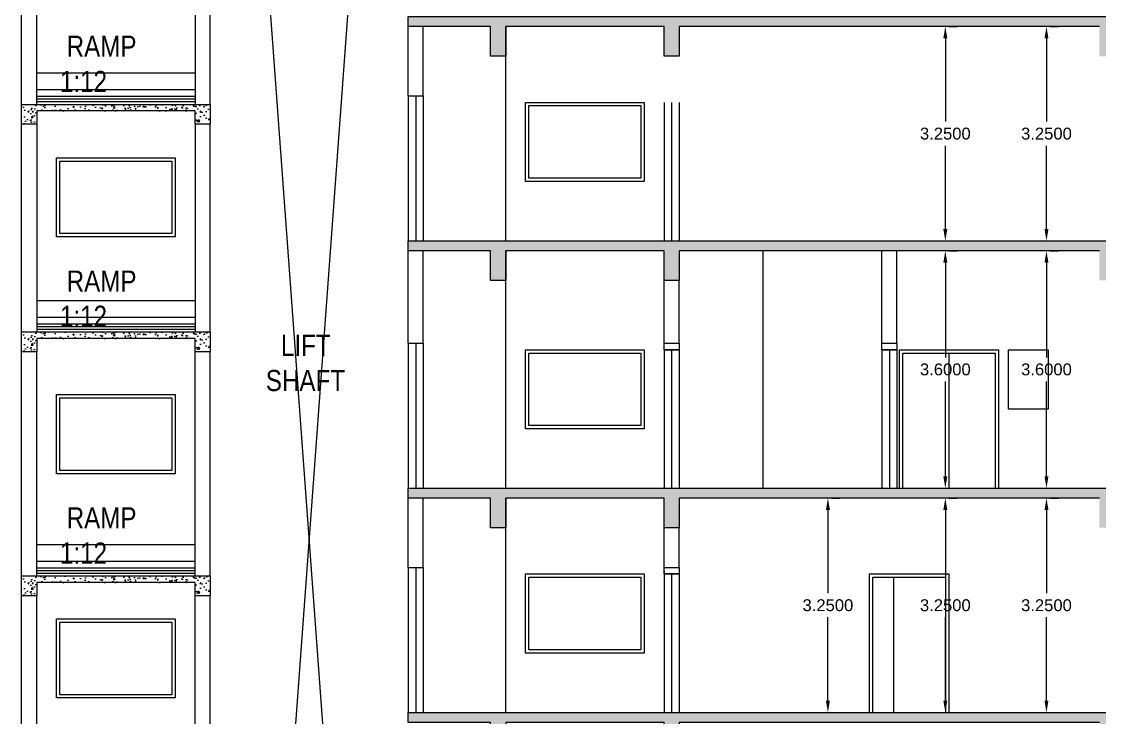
# Model space of a CAD drawing. Header units: metres. Extents: x -38 to 401, y 28 to 287.
# Drawn here: x 326.57 to 342.91, y 252.89 to 263.44 of the extents above; entities that cross this region are included whole.
import ezdxf

# ---------------------------------------------------------------- set-up
doc = ezdxf.new("R2010")
doc.units = ezdxf.units.M
for name, color, linetype in [('BLK_1_FLR_2_AC_ROOM_1', 117, 'Continuous'), ('BLK_1_FLR_3_AC_ROOM_1', 117, 'Continuous'), ('BLK_1_FLR_4_AC_ROOM_1', 117, 'Continuous')]:
    doc.layers.add(name, color=color, linetype=linetype)
for name, color, linetype, lineweight in [('BLK_1_FLR_2_REGULAR_ROOM_2', 4, 'Continuous', 30), ('BLK_1_FLR_2_WC_BATH', 4, 'Continuous', 30), ('BLK_1_FLR_3_WC_BATH', 4, 'Continuous', 30), ('BLK_1_FLR_4_WC_BATH', 4, 'Continuous', 30)]:
    doc.layers.add(name, color=color, linetype=linetype, lineweight=lineweight)
doc.styles.get("Standard").update_dxf_attribs({"font": 'arial.ttf'})
doc.dimstyles.get("Standard").update_dxf_attribs({"dimtxt": 0.18, "dimasz": 0.18, "dimexe": 0.18, "dimexo": 0.0625, "dimgap": 0.09, "dimtad": 0, "dimtih": 1, "dimtoh": 1, "dimdec": 4, "dimzin": 0, "dimdsep": 46, "dimtxsty": 'Standard', "dimcen": 0.09, "dimadec": 0, "dimazin": 0, "dimtfac": 1, "dimtdec": 4, "dimtofl": 0, "dimtmove": 0, "dimatfit": 3, "dimfxl": 0, "dimtolj": 1, "dimtzin": 0, "dimarcsym": 0})

# ---------------------------------------------------------------- blocks, each defined once
blk = doc.blocks.new('*D917')
at = {"layer": 'BLK_1_FLR_2_AC_ROOM_1', "color": 0, "lineweight": -2}
for p, q in [((340.623, 256.216), (340.751, 256.216)), ((340.571, 256.036), (340.571, 254.773)), ((340.571, 253.146), (340.571, 254.409)), ((340.623, 252.966), (340.751, 252.966))]:
    blk.add_line(p, q, dxfattribs=at)
at = {"layer": 'BLK_1_FLR_2_AC_ROOM_1', "color": 0}
for points in [[(340.541, 256.036), (340.601, 256.036), (340.571, 256.216)], [(340.541, 253.146), (340.601, 253.146), (340.571, 252.966)]]:
    blk.add_solid(points, dxfattribs=at)
at = {"layer": 'Defpoints', "color": 0}
for p in [(340.56, 256.216), (340.571, 256.216), (340.56, 252.966)]:
    blk.add_point(p, dxfattribs=at)
at = {"layer": 'BLK_1_FLR_2_AC_ROOM_1', "color": 0, "lineweight": 30, "insert": (340.571, 254.591), "char_height": 0.18, "attachment_point": 5}
blk.add_mtext('\\A1;3.2500', dxfattribs=at)
blk = doc.blocks.new('*D918')
at = {"layer": 'BLK_1_FLR_2_WC_BATH', "color": 0, "linetype": 'Continuous', "lineweight": -2}
for p, q in [((342.156, 256.216), (342.284, 256.216)), ((342.104, 256.036), (342.104, 254.773)), ((342.104, 253.146), (342.104, 254.409)), ((342.156, 252.966), (342.284, 252.966))]:
    blk.add_line(p, q, dxfattribs=at)
at = {"layer": 'BLK_1_FLR_2_WC_BATH', "color": 0, "linetype": 'Continuous'}
for points in [[(342.074, 256.036), (342.134, 256.036), (342.104, 256.216)], [(342.074, 253.146), (342.134, 253.146), (342.104, 252.966)]]:
    blk.add_solid(points, dxfattribs=at)
at = {"layer": 'Defpoints', "color": 0, "linetype": 'Continuous'}
for p in [(342.093, 256.216), (342.104, 256.216), (342.093, 252.966)]:
    blk.add_point(p, dxfattribs=at)
at = {"layer": 'BLK_1_FLR_2_WC_BATH', "color": 0, "linetype": 'Continuous', "lineweight": 30, "insert": (342.104, 254.591), "char_height": 0.18, "attachment_point": 5}
blk.add_mtext('\\A1;3.2500', dxfattribs=at)
blk = doc.blocks.new('*D919')
at = {"layer": 'BLK_1_FLR_3_AC_ROOM_1', "color": 0, "lineweight": -2}
for p, q in [((340.623, 259.966), (340.751, 259.966)), ((340.571, 259.786), (340.571, 258.348)), ((340.571, 256.546), (340.571, 257.984)), ((340.623, 256.366), (340.751, 256.366))]:
    blk.add_line(p, q, dxfattribs=at)
at = {"layer": 'BLK_1_FLR_3_AC_ROOM_1', "color": 0}
for points in [[(340.541, 259.786), (340.601, 259.786), (340.571, 259.966)], [(340.541, 256.546), (340.601, 256.546), (340.571, 256.366)]]:
    blk.add_solid(points, dxfattribs=at)
at = {"layer": 'Defpoints', "color": 0}
for p in [(340.56, 259.966), (340.571, 259.966), (340.56, 256.366)]:
    blk.add_point(p, dxfattribs=at)
at = {"layer": 'BLK_1_FLR_3_AC_ROOM_1', "color": 0, "lineweight": 30, "insert": (340.571, 258.166), "char_height": 0.18, "attachment_point": 5}
blk.add_mtext('\\A1;3.6000', dxfattribs=at)
blk = doc.blocks.new('*D920')
at = {"layer": 'BLK_1_FLR_3_WC_BATH', "color": 0, "linetype": 'Continuous', "lineweight": -2}
for p, q in [((342.156, 259.966), (342.284, 259.966)), ((342.104, 259.786), (342.104, 258.348)), ((342.104, 256.546), (342.104, 257.984)), ((342.156, 256.366), (342.284, 256.366))]:
    blk.add_line(p, q, dxfattribs=at)
at = {"layer": 'BLK_1_FLR_3_WC_BATH', "color": 0, "linetype": 'Continuous'}
for points in [[(342.074, 259.786), (342.134, 259.786), (342.104, 259.966)], [(342.074, 256.546), (342.134, 256.546), (342.104, 256.366)]]:
    blk.add_solid(points, dxfattribs=at)
at = {"layer": 'Defpoints', "color": 0, "linetype": 'Continuous'}
for p in [(342.093, 259.966), (342.104, 259.966), (342.093, 256.366)]:
    blk.add_point(p, dxfattribs=at)
at = {"layer": 'BLK_1_FLR_3_WC_BATH', "color": 0, "linetype": 'Continuous', "lineweight": 30, "insert": (342.104, 258.166), "char_height": 0.18, "attachment_point": 5}
blk.add_mtext('\\A1;3.6000', dxfattribs=at)
blk = doc.blocks.new('*D921')
at = {"layer": 'BLK_1_FLR_4_AC_ROOM_1', "color": 0, "lineweight": -2}
for p, q in [((340.623, 263.366), (340.751, 263.366)), ((340.571, 263.186), (340.571, 261.923)), ((340.571, 260.296), (340.571, 261.559)), ((340.623, 260.116), (340.751, 260.116))]:
    blk.add_line(p, q, dxfattribs=at)
at = {"layer": 'BLK_1_FLR_4_AC_ROOM_1', "color": 0}
for points in [[(340.541, 263.186), (340.601, 263.186), (340.571, 263.366)], [(340.541, 260.296), (340.601, 260.296), (340.571, 260.116)]]:
    blk.add_solid(points, dxfattribs=at)
at = {"layer": 'Defpoints', "color": 0}
for p in [(340.56, 263.366), (340.571, 263.366), (340.56, 260.116)]:
    blk.add_point(p, dxfattribs=at)
at = {"layer": 'BLK_1_FLR_4_AC_ROOM_1', "color": 0, "lineweight": 30, "insert": (340.571, 261.741), "char_height": 0.18, "attachment_point": 5}
blk.add_mtext('\\A1;3.2500', dxfattribs=at)
blk = doc.blocks.new('*D922')
at = {"layer": 'BLK_1_FLR_4_WC_BATH', "color": 0, "linetype": 'Continuous', "lineweight": -2}
for p, q in [((342.156, 263.366), (342.284, 263.366)), ((342.104, 263.186), (342.104, 261.923)), ((342.104, 260.296), (342.104, 261.559)), ((342.156, 260.116), (342.284, 260.116))]:
    blk.add_line(p, q, dxfattribs=at)
at = {"layer": 'BLK_1_FLR_4_WC_BATH', "color": 0, "linetype": 'Continuous'}
for points in [[(342.074, 263.186), (342.134, 263.186), (342.104, 263.366)], [(342.074, 260.296), (342.134, 260.296), (342.104, 260.116)]]:
    blk.add_solid(points, dxfattribs=at)
at = {"layer": 'Defpoints', "color": 0, "linetype": 'Continuous'}
for p in [(342.093, 263.366), (342.104, 263.366), (342.093, 260.116)]:
    blk.add_point(p, dxfattribs=at)
at = {"layer": 'BLK_1_FLR_4_WC_BATH', "color": 0, "linetype": 'Continuous', "lineweight": 30, "insert": (342.104, 261.741), "char_height": 0.18, "attachment_point": 5}
blk.add_mtext('\\A1;3.2500', dxfattribs=at)
blk = doc.blocks.new('*D933')
at = {"layer": 'BLK_1_FLR_2_REGULAR_ROOM_2', "color": 0, "lineweight": -2}
for p, q in [((338.843, 256.216), (338.971, 256.216)), ((338.791, 256.036), (338.791, 254.773)), ((338.791, 253.146), (338.791, 254.409)), ((338.843, 252.966), (338.971, 252.966))]:
    blk.add_line(p, q, dxfattribs=at)
at = {"layer": 'BLK_1_FLR_2_REGULAR_ROOM_2', "color": 0}
for points in [[(338.761, 256.036), (338.821, 256.036), (338.791, 256.216)], [(338.761, 253.146), (338.821, 253.146), (338.791, 252.966)]]:
    blk.add_solid(points, dxfattribs=at)
at = {"layer": 'Defpoints', "color": 0}
for p in [(338.781, 256.216), (338.791, 256.216), (338.781, 252.966)]:
    blk.add_point(p, dxfattribs=at)
at = {"layer": 'BLK_1_FLR_2_REGULAR_ROOM_2', "color": 0, "lineweight": 30, "insert": (338.791, 254.591), "char_height": 0.18, "attachment_point": 5}
blk.add_mtext('\\A1;3.2500', dxfattribs=at)

msp = doc.modelspace()

# ---------------------------------------------------------------- hatches: boundary and pattern name
at = {"lineweight": 25}
h = msp.add_hatch(dxfattribs=at)
h.set_pattern_fill('AR-CONC', scale=0.03)
h.set_pattern_definition([(50, (-2438.04541, 2571.7485), (0.215178055, -0.0188256405), [0.0225, -0.2475]), (355, (-2438.04541, 2571.7485), (-0.0416254, 0.22565764), [0.018, -0.198]), (100.4514445, (-2438.02748, 2571.74694), (0.173552654, 0.206831997), [0.019122058, -0.210342634]), (46.1842, (-2438.04541, 2571.8085), (0.3201724, -0.049655784), [0.03375, -0.37125]), (96.635635, (-2438.01873, 2571.80437), (0.280398584, 0.29223558), [0.028683103, -0.315514128]), (351.184164, (-2438.0454, 2571.8085), (0.280398584, 0.29223558), [0.027, -0.297]), (21, (-2438.01541, 2571.7935), (0.179072116, -0.120785667), [0.0225, -0.2475]), (326, (-2438.01541, 2571.7935), (0.0729946, 0.217545014), [0.018, -0.198]), (71.451445, (-2438.0005, 2571.78344), (0.252066713, 0.096759346), [0.019122057, -0.210342634]), (37.5, (-2438.045415, 2571.74851), (0.0036479566, 0.0998681561), [0, -0.1956, 0, -0.201, 0, -0.19875]), (7.5, (-2438.04541, 2571.74851), (0.0789208612, 0.1183235136), [0, -0.1146, 0, -0.1911, 0, -0.07575]), (327.5, (-2438.112315, 2571.74851), (0.1601467309, -0.0067664615), [0, -0.075, 0, -0.234, 0, -0.3105]), (317.5, (-2438.14231, 2571.7485), (0.174955851, 0.0300314947), [0, -0.0975, 0, -0.1554, 0, -0.2205])])
h.paths.add_polyline_path([(332.42718, 263.5157), (379.91718, 263.5157), (379.91718, 262.9157), (379.68718, 262.9157), (379.68718, 263.3657), (373.61718, 263.3657), (373.61718, 262.9157), (373.38718, 262.9157), (373.38718, 263.3657), (367.68718, 263.3657), (367.68718, 262.9157), (367.45718, 262.9157), (367.45718, 263.3657), (361.61718, 263.3657), (361.61718, 262.9157), (361.38718, 262.9157), (361.38718, 263.3657), (355.59718, 263.3657), (355.59718, 262.9157), (355.36718, 262.9157), (355.36718, 263.3657), (349.36718, 263.3657), (349.36718, 262.9157), (349.13718, 262.9157), (349.13718, 263.3657), (343.13718, 263.3657), (343.13718, 262.9157), (342.90718, 262.9157), (342.90718, 263.3657), (336.53718, 263.3657), (336.53718, 262.9157), (336.30718, 262.9157), (336.30718, 263.3657), (333.90718, 263.3657), (333.90718, 262.9157), (333.67718, 262.9157), (333.67718, 263.3657), (332.42718, 263.3657)])
h = msp.add_hatch(dxfattribs=at)
h.set_pattern_fill('AR-CONC', scale=0.03)
h.set_pattern_definition([(50, (-1672.43375, 1936.69187), (0.215178055, -0.01882564), [0.0225, -0.2475]), (355, (-1672.43375, 1936.69187), (-0.0416254, 0.22565764), [0.018, -0.198]), (100.4514445, (-1672.41582, 1936.6903), (0.173552654, 0.206831997), [0.019122058, -0.210342634]), (46.1842, (-1672.43375, 1936.75187), (0.3201724, -0.049655784), [0.03375, -0.37125]), (96.635635, (-1672.40707, 1936.74774), (0.280398584, 0.29223558), [0.028683103, -0.31551413]), (351.184164, (-1672.43375, 1936.75187), (0.280398584, 0.29223558), [0.027, -0.297]), (21, (-1672.40375, 1936.73687), (0.179072116, -0.120785667), [0.0225, -0.2475]), (326, (-1672.40375, 1936.73687), (0.0729946, 0.217545014), [0.018, -0.198]), (71.451445, (-1672.38883, 1936.7268), (0.252066713, 0.096759346), [0.019122057, -0.210342634]), (37.5, (-1672.43375, 1936.691875), (0.0036479566, 0.0998681561), [0, -0.1956, 0, -0.201, 0, -0.19875]), (7.5, (-1672.43375, 1936.69187), (0.0789208612, 0.1183235136), [0, -0.1146, 0, -0.1911, 0, -0.07575]), (327.5, (-1672.50065, 1936.691875), (0.1601467309, -0.0067664615), [0, -0.075, 0, -0.234, 0, -0.3105]), (317.5, (-1672.53065, 1936.69187), (0.174955851, 0.030031495), [0, -0.0975, 0, -0.1554, 0, -0.2205])])
h.paths.add_polyline_path([(326.56718, 261.8857), (326.56718, 262.1857), (329.42718, 262.1857), (329.42718, 261.8857), (329.19718, 261.8857), (329.19718, 262.0857), (326.79718, 262.0857), (326.79718, 261.8857)])
h = msp.add_hatch(dxfattribs=at)
h.set_pattern_fill('AR-CONC', scale=0.03)
h.set_pattern_definition([(50, (-2438.04541, 2568.3485), (0.215178055, -0.0188256405), [0.0225, -0.2475]), (355, (-2438.04541, 2568.3485), (-0.0416254, 0.22565764), [0.018, -0.198]), (100.4514445, (-2438.02748, 2568.34694), (0.173552654, 0.206831997), [0.019122058, -0.210342634]), (46.1842, (-2438.04541, 2568.4085), (0.3201724, -0.049655784), [0.03375, -0.37125]), (96.635635, (-2438.01873, 2568.40437), (0.280398584, 0.29223558), [0.028683103, -0.315514128]), (351.184164, (-2438.0454, 2568.4085), (0.280398584, 0.29223558), [0.027, -0.297]), (21, (-2438.01541, 2568.3935), (0.179072116, -0.120785667), [0.0225, -0.2475]), (326, (-2438.01541, 2568.3935), (0.0729946, 0.217545014), [0.018, -0.198]), (71.451445, (-2438.0005, 2568.38344), (0.252066713, 0.096759346), [0.019122057, -0.210342634]), (37.5, (-2438.045415, 2568.34851), (0.0036479566, 0.0998681561), [0, -0.1956, 0, -0.201, 0, -0.19875]), (7.5, (-2438.04541, 2568.34851), (0.0789208612, 0.1183235136), [0, -0.1146, 0, -0.1911, 0, -0.07575]), (327.5, (-2438.112315, 2568.34851), (0.1601467309, -0.0067664615), [0, -0.075, 0, -0.234, 0, -0.3105]), (317.5, (-2438.14231, 2568.3485), (0.174955851, 0.0300314947), [0, -0.0975, 0, -0.1554, 0, -0.2205])])
h.paths.add_polyline_path([(332.42718, 260.1157), (379.91718, 260.1157), (379.91718, 259.5157), (379.68718, 259.5157), (379.68718, 259.9657), (373.61718, 259.9657), (373.61718, 259.5157), (373.38718, 259.5157), (373.38718, 259.9657), (367.68718, 259.9657), (367.68718, 259.5157), (367.45718, 259.5157), (367.45718, 259.9657), (361.61718, 259.9657), (361.61718, 259.5157), (361.38718, 259.5157), (361.38718, 259.9657), (355.59718, 259.9657), (355.59718, 259.5157), (355.36718, 259.5157), (355.36718, 259.9657), (349.36718, 259.9657), (349.36718, 259.5157), (349.13718, 259.5157), (349.13718, 259.9657), (343.13718, 259.9657), (343.13718, 259.5157), (342.90718, 259.5157), (342.90718, 259.9657), (336.53718, 259.9657), (336.53718, 259.5157), (336.30718, 259.5157), (336.30718, 259.9657), (333.90718, 259.9657), (333.90718, 259.5157), (333.67718, 259.5157), (333.67718, 259.9657), (332.42718, 259.9657)])
h = msp.add_hatch(dxfattribs=at)
h.set_pattern_fill('AR-CONC', scale=0.03)
h.set_pattern_definition([(50, (-1672.43375, 1933.24087), (0.215178055, -0.01882564), [0.0225, -0.2475]), (355, (-1672.43375, 1933.24087), (-0.0416254, 0.22565764), [0.018, -0.198]), (100.4514445, (-1672.41582, 1933.2393), (0.173552654, 0.206831997), [0.019122058, -0.210342634]), (46.1842, (-1672.43375, 1933.30087), (0.3201724, -0.049655784), [0.03375, -0.37125]), (96.635635, (-1672.40707, 1933.29674), (0.280398584, 0.29223558), [0.028683103, -0.31551413]), (351.184164, (-1672.43375, 1933.30087), (0.280398584, 0.29223558), [0.027, -0.297]), (21, (-1672.40375, 1933.28587), (0.179072116, -0.120785667), [0.0225, -0.2475]), (326, (-1672.40375, 1933.28587), (0.0729946, 0.217545014), [0.018, -0.198]), (71.451445, (-1672.38883, 1933.2758), (0.252066713, 0.096759346), [0.019122057, -0.210342634]), (37.5, (-1672.43375, 1933.240875), (0.0036479566, 0.0998681561), [0, -0.1956, 0, -0.201, 0, -0.19875]), (7.5, (-1672.43375, 1933.24087), (0.0789208612, 0.1183235136), [0, -0.1146, 0, -0.1911, 0, -0.07575]), (327.5, (-1672.50065, 1933.240875), (0.1601467309, -0.0067664615), [0, -0.075, 0, -0.234, 0, -0.3105]), (317.5, (-1672.53065, 1933.24087), (0.174955851, 0.030031495), [0, -0.0975, 0, -0.1554, 0, -0.2205])])
h.paths.add_polyline_path([(326.56718, 258.4347), (326.56718, 258.7347), (329.42718, 258.7347), (329.42718, 258.4347), (329.19718, 258.4347), (329.19718, 258.6347), (326.79718, 258.6347), (326.79718, 258.4347)])
h = msp.add_hatch(dxfattribs=at)
h.set_pattern_fill('AR-CONC', scale=0.03)
h.set_pattern_definition([(50, (-2438.04541, 2564.5985), (0.215178055, -0.0188256405), [0.0225, -0.2475]), (355, (-2438.04541, 2564.5985), (-0.0416254, 0.22565764), [0.018, -0.198]), (100.4514445, (-2438.02748, 2564.59694), (0.173552654, 0.206831997), [0.019122058, -0.210342634]), (46.1842, (-2438.04541, 2564.6585), (0.3201724, -0.049655784), [0.03375, -0.37125]), (96.635635, (-2438.01873, 2564.65437), (0.280398584, 0.29223558), [0.028683103, -0.315514128]), (351.184164, (-2438.0454, 2564.6585), (0.280398584, 0.29223558), [0.027, -0.297]), (21, (-2438.01541, 2564.6435), (0.179072116, -0.120785667), [0.0225, -0.2475]), (326, (-2438.01541, 2564.6435), (0.0729946, 0.217545014), [0.018, -0.198]), (71.451445, (-2438.0005, 2564.63344), (0.252066713, 0.096759346), [0.019122057, -0.210342634]), (37.5, (-2438.045415, 2564.59851), (0.0036479566, 0.0998681561), [0, -0.1956, 0, -0.201, 0, -0.19875]), (7.5, (-2438.04541, 2564.59851), (0.0789208612, 0.1183235136), [0, -0.1146, 0, -0.1911, 0, -0.07575]), (327.5, (-2438.112315, 2564.59851), (0.1601467309, -0.0067664615), [0, -0.075, 0, -0.234, 0, -0.3105]), (317.5, (-2438.14231, 2564.5985), (0.174955851, 0.0300314947), [0, -0.0975, 0, -0.1554, 0, -0.2205])])
h.paths.add_polyline_path([(332.42718, 256.3657), (379.91718, 256.3657), (379.91718, 255.7657), (379.68718, 255.7657), (379.68718, 256.2157), (373.61718, 256.2157), (373.61718, 255.7657), (373.38718, 255.7657), (373.38718, 256.2157), (367.68718, 256.2157), (367.68718, 255.7657), (367.45718, 255.7657), (367.45718, 256.2157), (361.61718, 256.2157), (361.61718, 255.7657), (361.38718, 255.7657), (361.38718, 256.2157), (355.59718, 256.2157), (355.59718, 255.7657), (355.36718, 255.7657), (355.36718, 256.2157), (349.36718, 256.2157), (349.36718, 255.7657), (349.13718, 255.7657), (349.13718, 256.2157), (343.13718, 256.2157), (343.13718, 255.7657), (342.90718, 255.7657), (342.90718, 256.2157), (336.53718, 256.2157), (336.53718, 255.7657), (336.30718, 255.7657), (336.30718, 256.2157), (333.90718, 256.2157), (333.90718, 255.7657), (333.67718, 255.7657), (333.67718, 256.2157), (332.42718, 256.2157)])
h = msp.add_hatch(dxfattribs=at)
h.set_pattern_fill('AR-CONC', scale=0.03)
h.set_pattern_definition([(50, (-1672.43375, 1929.54187), (0.215178055, -0.01882564), [0.0225, -0.2475]), (355, (-1672.43375, 1929.54187), (-0.0416254, 0.22565764), [0.018, -0.198]), (100.4514445, (-1672.41582, 1929.5403), (0.173552654, 0.206831997), [0.019122058, -0.210342634]), (46.1842, (-1672.43375, 1929.60187), (0.3201724, -0.049655784), [0.03375, -0.37125]), (96.635635, (-1672.40707, 1929.59774), (0.280398584, 0.29223558), [0.028683103, -0.31551413]), (351.184164, (-1672.43375, 1929.60187), (0.280398584, 0.29223558), [0.027, -0.297]), (21, (-1672.40375, 1929.58687), (0.179072116, -0.120785667), [0.0225, -0.2475]), (326, (-1672.40375, 1929.58687), (0.0729946, 0.217545014), [0.018, -0.198]), (71.451445, (-1672.38883, 1929.5768), (0.252066713, 0.096759346), [0.019122057, -0.210342634]), (37.5, (-1672.43375, 1929.541875), (0.0036479566, 0.0998681561), [0, -0.1956, 0, -0.201, 0, -0.19875]), (7.5, (-1672.43375, 1929.54187), (0.0789208612, 0.1183235136), [0, -0.1146, 0, -0.1911, 0, -0.07575]), (327.5, (-1672.50065, 1929.541875), (0.1601467309, -0.0067664615), [0, -0.075, 0, -0.234, 0, -0.3105]), (317.5, (-1672.53065, 1929.54187), (0.174955851, 0.030031495), [0, -0.0975, 0, -0.1554, 0, -0.2205])])
h.paths.add_polyline_path([(326.56718, 254.7357), (326.56718, 255.0357), (329.42718, 255.0357), (329.42718, 254.7357), (329.19718, 254.7357), (329.19718, 254.9357), (326.79718, 254.9357), (326.79718, 254.7357)])
h = msp.add_hatch(dxfattribs=at)
h.set_pattern_fill('AR-CONC', scale=0.03)
h.set_pattern_definition([(50, (-2438.04541, 2561.1985), (0.215178055, -0.0188256405), [0.0225, -0.2475]), (355, (-2438.04541, 2561.1985), (-0.0416254, 0.22565764), [0.018, -0.198]), (100.4514445, (-2438.02748, 2561.19694), (0.173552654, 0.206831997), [0.019122058, -0.210342634]), (46.1842, (-2438.04541, 2561.2585), (0.3201724, -0.049655784), [0.03375, -0.37125]), (96.635635, (-2438.01873, 2561.25437), (0.280398584, 0.29223558), [0.028683103, -0.315514128]), (351.184164, (-2438.0454, 2561.2585), (0.280398584, 0.29223558), [0.027, -0.297]), (21, (-2438.01541, 2561.2435), (0.179072116, -0.120785667), [0.0225, -0.2475]), (326, (-2438.01541, 2561.2435), (0.0729946, 0.217545014), [0.018, -0.198]), (71.451445, (-2438.0005, 2561.23344), (0.252066713, 0.096759346), [0.019122057, -0.210342634]), (37.5, (-2438.045415, 2561.19851), (0.0036479566, 0.0998681561), [0, -0.1956, 0, -0.201, 0, -0.19875]), (7.5, (-2438.04541, 2561.19851), (0.0789208612, 0.1183235136), [0, -0.1146, 0, -0.1911, 0, -0.07575]), (327.5, (-2438.112315, 2561.19851), (0.1601467309, -0.0067664615), [0, -0.075, 0, -0.234, 0, -0.3105]), (317.5, (-2438.14231, 2561.1985), (0.174955851, 0.0300314947), [0, -0.0975, 0, -0.1554, 0, -0.2205])])
h.paths.add_polyline_path([(332.42718, 252.9657), (379.91718, 252.9657), (379.91718, 252.3657), (379.68718, 252.3657), (379.68718, 252.8157), (373.61718, 252.8157), (373.61718, 252.3657), (373.38718, 252.3657), (373.38718, 252.8157), (367.68718, 252.8157), (367.68718, 252.3657), (367.45718, 252.3657), (367.45718, 252.8157), (361.61718, 252.8157), (361.61718, 252.3657), (361.38718, 252.3657), (361.38718, 252.8157), (355.59718, 252.8157), (355.59718, 252.3657), (355.36718, 252.3657), (355.36718, 252.8157), (349.36718, 252.8157), (349.36718, 252.3657), (349.13718, 252.3657), (349.13718, 252.8157), (343.13718, 252.8157), (343.13718, 252.3657), (342.90718, 252.3657), (342.90718, 252.8157), (336.53718, 252.8157), (336.53718, 252.3657), (336.30718, 252.3657), (336.30718, 252.8157), (333.90718, 252.8157), (333.90718, 252.3657), (333.67718, 252.3657), (333.67718, 252.8157), (332.42718, 252.8157)])

# ---------------------------------------------------------------- linework, layer by layer
at = {"color": 7, "lineweight": 25}
for p, q in [((329.42718, 275.9657), (332.42718, 235.1657)), ((329.42718, 235.1657), (332.42718, 275.9657)), ((326.56718, 262.1857), (326.56718, 265.2857)), ((326.79718, 262.1857), (326.79718, 265.2857)), ((329.19718, 265.2857), (329.19718, 262.1857)), ((329.42718, 262.1857), (329.42718, 265.2857)), ((332.42718, 262.3157), (332.42718, 263.3657)), ((332.65718, 262.3157), (332.65718, 263.3657)), ((333.90718, 260.1157), (333.90718, 263.3657)), ((329.19718, 262.65796), (326.79718, 262.65796)), ((329.19718, 262.40496), (326.79718, 262.40496)), ((329.19718, 262.30407), (326.79718, 262.30407)), ((329.19718, 262.26213), (326.79718, 262.26213)), ((332.42718, 262.3157), (332.65718, 262.3157)), ((332.42718, 262.3157), (332.42718, 260.1157)), ((332.54218, 262.3157), (332.54218, 260.1157)), ((332.65718, 262.3157), (332.65718, 260.1157)), ((329.19718, 262.22441), (326.79718, 262.22441)), ((336.30718, 262.2157), (336.30718, 260.1157)), ((336.42218, 262.2157), (336.42218, 260.1157)), ((336.53718, 262.2157), (336.53718, 260.1157)), ((326.56718, 258.7347), (326.56718, 261.8857)), ((326.79718, 261.8857), (326.79718, 258.7347)), ((329.19718, 261.8857), (329.19718, 258.7347)), ((329.42718, 258.7347), (329.42718, 261.8857)), ((332.42718, 258.5657), (332.42718, 259.9657)), ((332.65718, 258.5657), (332.65718, 259.9657)), ((333.90718, 256.3657), (333.90718, 259.9657)), ((337.80718, 256.3657), (337.80718, 259.9657)), ((339.60718, 258.5657), (339.60718, 259.9657)), ((339.83718, 258.5657), (339.83718, 259.9657)), ((336.30718, 258.5657), (336.30718, 259.5157)), ((336.53718, 258.5657), (336.53718, 259.5157)), ((329.19718, 259.20696), (326.79718, 259.20696)), ((329.19718, 258.95396), (326.79718, 258.95396)), ((329.19718, 258.85307), (326.79718, 258.85307)), ((329.19718, 258.81113), (326.79718, 258.81113)), ((329.19718, 258.77341), (326.79718, 258.77341)), ((332.42718, 258.5657), (332.65718, 258.5657)), ((332.42718, 258.5657), (332.42718, 256.3657)), ((332.54218, 258.5657), (332.54218, 256.3657)), ((332.65718, 258.5657), (332.65718, 256.3657)), ((326.56718, 255.0357), (326.56718, 258.4347)), ((326.79718, 255.0357), (326.79718, 258.4347)), ((329.19718, 255.0357), (329.19718, 258.4347)), ((329.42718, 255.0357), (329.42718, 258.4347)), ((336.30718, 258.4657), (336.53718, 258.4657)), ((336.30718, 258.4657), (336.30718, 256.3657)), ((336.42218, 258.4657), (336.42218, 256.3657)), ((336.53718, 258.4657), (336.53718, 256.3657)), ((339.60718, 258.4657), (339.83718, 258.4657)), ((339.60718, 258.4657), (339.60718, 256.3657)), ((339.72218, 258.4657), (339.72218, 256.3657)), ((339.83718, 258.4657), (339.83718, 256.3657)), ((340.62468, 258.4157), (340.62461, 256.3657)), ((332.42718, 255.1657), (332.42718, 256.2157)), ((332.65718, 255.1657), (332.65718, 256.2157)), ((333.90718, 252.9657), (333.90718, 256.2157)), ((336.30718, 255.1657), (336.30718, 255.7657)), ((336.53718, 255.1657), (336.53718, 255.7657)), ((329.19718, 255.50796), (326.79718, 255.50796)), ((329.19718, 255.25496), (326.79718, 255.25496)), ((329.19718, 255.15407), (326.79718, 255.15407)), ((329.19718, 255.11213), (326.79718, 255.11213)), ((329.19718, 255.07441), (326.79718, 255.07441)), ((332.42718, 255.1657), (332.65718, 255.1657)), ((332.42718, 255.1657), (332.42718, 252.9657)), ((332.54218, 255.1657), (332.54218, 252.9657)), ((332.65718, 255.1657), (332.65718, 252.9657)), ((336.30718, 255.1157), (336.30718, 252.9657)), ((336.30718, 255.0657), (336.53718, 255.0657)), ((336.42218, 255.0657), (336.42218, 252.9657)), ((336.53718, 255.0657), (336.53718, 252.9657)), ((339.78718, 255.0157), (339.78718, 252.9657)), ((326.56718, 251.6357), (326.56718, 254.7357)), ((326.79718, 251.6357), (326.79718, 254.7357)), ((329.19718, 251.6357), (329.19718, 254.7357)), ((329.42718, 251.6357), (329.42718, 254.7357))]:
    msp.add_line(p, q, dxfattribs=at)
for points in [[(342.90718, 263.3657), (336.53718, 263.3657), (336.53718, 262.9157), (336.30718, 262.9157), (336.30718, 263.3657), (333.90718, 263.3657), (333.90718, 262.9157), (333.67718, 262.9157), (333.67718, 263.3657), (332.42718, 263.3657), (332.42718, 263.5157), (379.91718, 263.5157)], [(342.90718, 259.9657), (336.53718, 259.9657), (336.53718, 259.5157), (336.30718, 259.5157), (336.30718, 259.9657), (333.90718, 259.9657), (333.90718, 259.5157), (333.67718, 259.5157), (333.67718, 259.9657), (332.42718, 259.9657), (332.42718, 260.1157), (379.91718, 260.1157)], [(339.87468, 256.3657), (339.87468, 258.4657), (341.37468, 258.4657), (341.37468, 256.3657)], [(339.92468, 256.3657), (339.92468, 258.4157), (341.32468, 258.4157), (341.32468, 256.3657)], [(342.90718, 256.2157), (336.53718, 256.2157), (336.53718, 255.7657), (336.30718, 255.7657), (336.30718, 256.2157), (333.90718, 256.2157), (333.90718, 255.7657), (333.67718, 255.7657), (333.67718, 256.2157), (332.42718, 256.2157), (332.42718, 256.3657), (379.91718, 256.3657)], [(339.42185, 252.9657), (339.42185, 255.0657), (340.62185, 255.0657), (340.62185, 252.9657)], [(339.47185, 252.9657), (339.47185, 255.0157), (340.57185, 255.0157), (340.57185, 252.9657)], [(342.90718, 252.8157), (336.53718, 252.8157), (336.53718, 252.3657), (336.30718, 252.3657), (336.30718, 252.8157), (333.90718, 252.8157), (333.90718, 252.3657), (333.67718, 252.3657), (333.67718, 252.8157), (332.42718, 252.8157), (332.42718, 252.9657), (379.91718, 252.9657)]]:
    msp.add_lwpolyline(points, dxfattribs=at)
for points in [[(326.56718, 261.8857), (326.56718, 262.1857), (329.42718, 262.1857), (329.42718, 261.8857), (329.19718, 261.8857), (329.19718, 262.0857), (326.79718, 262.0857), (326.79718, 261.8857)], [(334.20718, 262.2157), (336.00718, 262.2157), (336.00718, 261.0157), (334.20718, 261.0157)], [(334.25718, 262.1657), (335.95718, 262.1657), (335.95718, 261.0657), (334.25718, 261.0657)], [(327.09718, 261.3757), (328.89718, 261.3757), (328.89718, 260.1757), (327.09718, 260.1757)], [(327.14718, 261.3257), (328.84718, 261.3257), (328.84718, 260.2257), (327.14718, 260.2257)], [(326.56718, 258.4347), (326.56718, 258.7347), (329.42718, 258.7347), (329.42718, 258.4347), (329.19718, 258.4347), (329.19718, 258.6347), (326.79718, 258.6347), (326.79718, 258.4347)], [(336.53718, 258.4657), (336.30718, 258.4657), (336.30718, 258.5657), (336.53718, 258.5657)], [(339.83718, 258.4657), (339.60718, 258.4657), (339.60718, 258.5657), (339.83718, 258.5657)], [(334.20718, 258.4657), (336.00718, 258.4657), (336.00718, 257.2657), (334.20718, 257.2657)], [(334.25718, 258.4157), (335.95718, 258.4157), (335.95718, 257.3157), (334.25718, 257.3157)], [(341.52752, 258.4657), (342.12752, 258.4657), (342.12752, 257.5657), (341.52752, 257.5657)], [(327.09718, 257.7857), (328.89718, 257.7857), (328.89718, 256.5857), (327.09718, 256.5857)], [(327.14718, 257.7357), (328.84718, 257.7357), (328.84718, 256.6357), (327.14718, 256.6357)], [(336.53718, 255.0657), (336.30718, 255.0657), (336.30718, 255.1657), (336.53718, 255.1657)], [(326.56718, 254.7357), (326.56718, 255.0357), (329.42718, 255.0357), (329.42718, 254.7357), (329.19718, 254.7357), (329.19718, 254.9357), (326.79718, 254.9357), (326.79718, 254.7357)], [(334.20718, 255.0657), (336.00718, 255.0657), (336.00718, 253.8657), (334.20718, 253.8657)], [(334.25718, 255.0157), (335.95718, 255.0157), (335.95718, 253.9157), (334.25718, 253.9157)], [(327.09718, 254.3857), (328.89718, 254.3857), (328.89718, 253.1857), (327.09718, 253.1857)], [(327.14718, 254.3357), (328.84718, 254.3357), (328.84718, 253.2357), (327.14718, 253.2357)]]:
    msp.add_lwpolyline(points, close=True, dxfattribs=at)

# ---------------------------------------------------------------- texts
at = {"color": 7, "lineweight": 25, "char_height": 0.32}
for s, insert, width, attachment_point in [('{\\fArial Narrow|b0|i0|c0|p34; RAMP 1:12}', (327.14922, 263.22647), 1.8424125, 1), ('{\\fArial Narrow|b0|i0|c0|p34; RAMP 1:12}', (327.14922, 259.66647), 1.8424125, 1), ('{\\fArial Narrow|b0|i0|c0|p34;\\W9.83793; \\W1;LIFT\\P{\\W7.594888; }SHAFT}', (329.49594, 257.83444), 2.7264669, 7), ('{\\fArial Narrow|b0|i0|c0|p34; RAMP 1:12}', (327.14922, 256.07647), 1.8424125, 1)]:
    msp.add_mtext(s, dxfattribs=dict(at, insert=insert, width=width, attachment_point=attachment_point))

# ---------------------------------------------------------------- dimensions: what is measured, and where the dimension line sits
at = {"layer": 'BLK_1_FLR_2_AC_ROOM_1', "color": 2, "lineweight": 30}
dim = msp.add_linear_dim(base=(340.57093, 256.2157), p1=(340.56042, 252.9657), p2=(340.56042, 256.2157), angle=90, dimstyle='Standard', dxfattribs=at)
dim.commit()
dim.dimension.update_dxf_attribs({"geometry": '*D917', "text_midpoint": (340.57093, 254.5907)})
at = {"layer": 'BLK_1_FLR_2_REGULAR_ROOM_2', "color": 2, "lineweight": 30}
dim = msp.add_linear_dim(base=(338.7912, 256.2157), p1=(338.7807, 252.9657), p2=(338.7807, 256.2157), angle=90, dimstyle='Standard', dxfattribs=at)
dim.commit()
dim.dimension.update_dxf_attribs({"geometry": '*D933', "text_midpoint": (338.7912, 254.5907)})
at = {"layer": 'BLK_1_FLR_2_WC_BATH', "color": 3, "linetype": 'Continuous', "lineweight": 30}
dim = msp.add_linear_dim(base=(342.10378, 256.2157), p1=(342.09327, 252.9657), p2=(342.09327, 256.2157), angle=90, dimstyle='Standard', dxfattribs=at)
dim.commit()
dim.dimension.update_dxf_attribs({"geometry": '*D918', "text_midpoint": (342.10378, 254.5907)})
at = {"layer": 'BLK_1_FLR_3_AC_ROOM_1', "color": 2, "lineweight": 30}
dim = msp.add_linear_dim(base=(340.57093, 259.9657), p1=(340.56042, 256.3657), p2=(340.56042, 259.9657), angle=90, dimstyle='Standard', dxfattribs=at)
dim.commit()
dim.dimension.update_dxf_attribs({"geometry": '*D919', "text_midpoint": (340.57093, 258.1657)})
at = {"layer": 'BLK_1_FLR_3_WC_BATH', "color": 1, "linetype": 'Continuous', "lineweight": 30}
dim = msp.add_linear_dim(base=(342.10378, 259.9657), p1=(342.09327, 256.3657), p2=(342.09327, 259.9657), angle=90, dimstyle='Standard', dxfattribs=at)
dim.commit()
dim.dimension.update_dxf_attribs({"geometry": '*D920', "text_midpoint": (342.10378, 258.1657)})
at = {"layer": 'BLK_1_FLR_4_AC_ROOM_1', "color": 2, "lineweight": 30}
dim = msp.add_linear_dim(base=(340.57093, 263.3657), p1=(340.56042, 260.1157), p2=(340.56042, 263.3657), angle=90, dimstyle='Standard', dxfattribs=at)
dim.commit()
dim.dimension.update_dxf_attribs({"geometry": '*D921', "text_midpoint": (340.57093, 261.7407)})
at = {"layer": 'BLK_1_FLR_4_WC_BATH', "color": 3, "linetype": 'Continuous', "lineweight": 30}
dim = msp.add_linear_dim(base=(342.10378, 263.3657), p1=(342.09327, 260.1157), p2=(342.09327, 263.3657), angle=90, dimstyle='Standard', dxfattribs=at)
dim.commit()
dim.dimension.update_dxf_attribs({"geometry": '*D922', "text_midpoint": (342.10378, 261.7407)})

doc.saveas('drawing.dxf')
